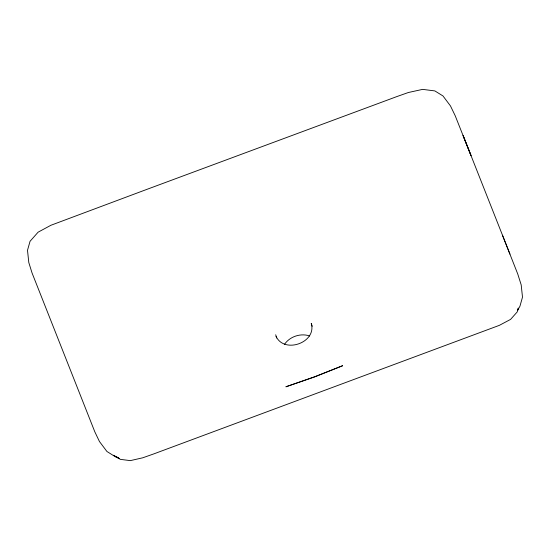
<?xml version="1.0" encoding="UTF-8"?>
<svg xmlns="http://www.w3.org/2000/svg" width="550" height="550" viewBox="0 0 550 550"><rect width="100%" height="100%" fill="white"/><g stroke="black" fill="none" stroke-linecap="round" stroke-linejoin="round"><path stroke-width="0.82" d="M518.286 308.062L517.632 310.372L519.936 306.226L522.5 297.137L521.187 284.866L517.763 274.044L502.48 235.242M518.127 308.667L517.199 311.933L510.586 319.392L499.345 325.353L153.917 453.853L142.787 457.786L130.316 460.632L120.306 459.346L113.685 455.235M284.467 344.424C289.754 336.483 300.671 332.908 309.678 335.961M116.332 456.665L119.103 458.391L115.692 456.967L106.927 451.488L99.447 441.513L94.792 431.771L32.038 272.938L28.799 262.543L27.5 250.298L30.057 241.285L38.094 232.189L50.889 225.28L145.729 189.798L397.038 96.511L408.361 92.51L422.634 89.368L434.878 90.922L442.998 95.975L450.471 105.93L455.214 115.761L471.041 155.678M470.876 155.127L463.093 135.541L509.953 254.114M312.242 326.294L311.252 323.448C317.006 342.444 284.46 354.138 276.134 336.497L276.265 336.916M275.694 334.771L276.705 338.002M342.554 365.75L314.469 376.963L285.876 386.801L314.799 376.729L342.554 365.75"/></g></svg>
